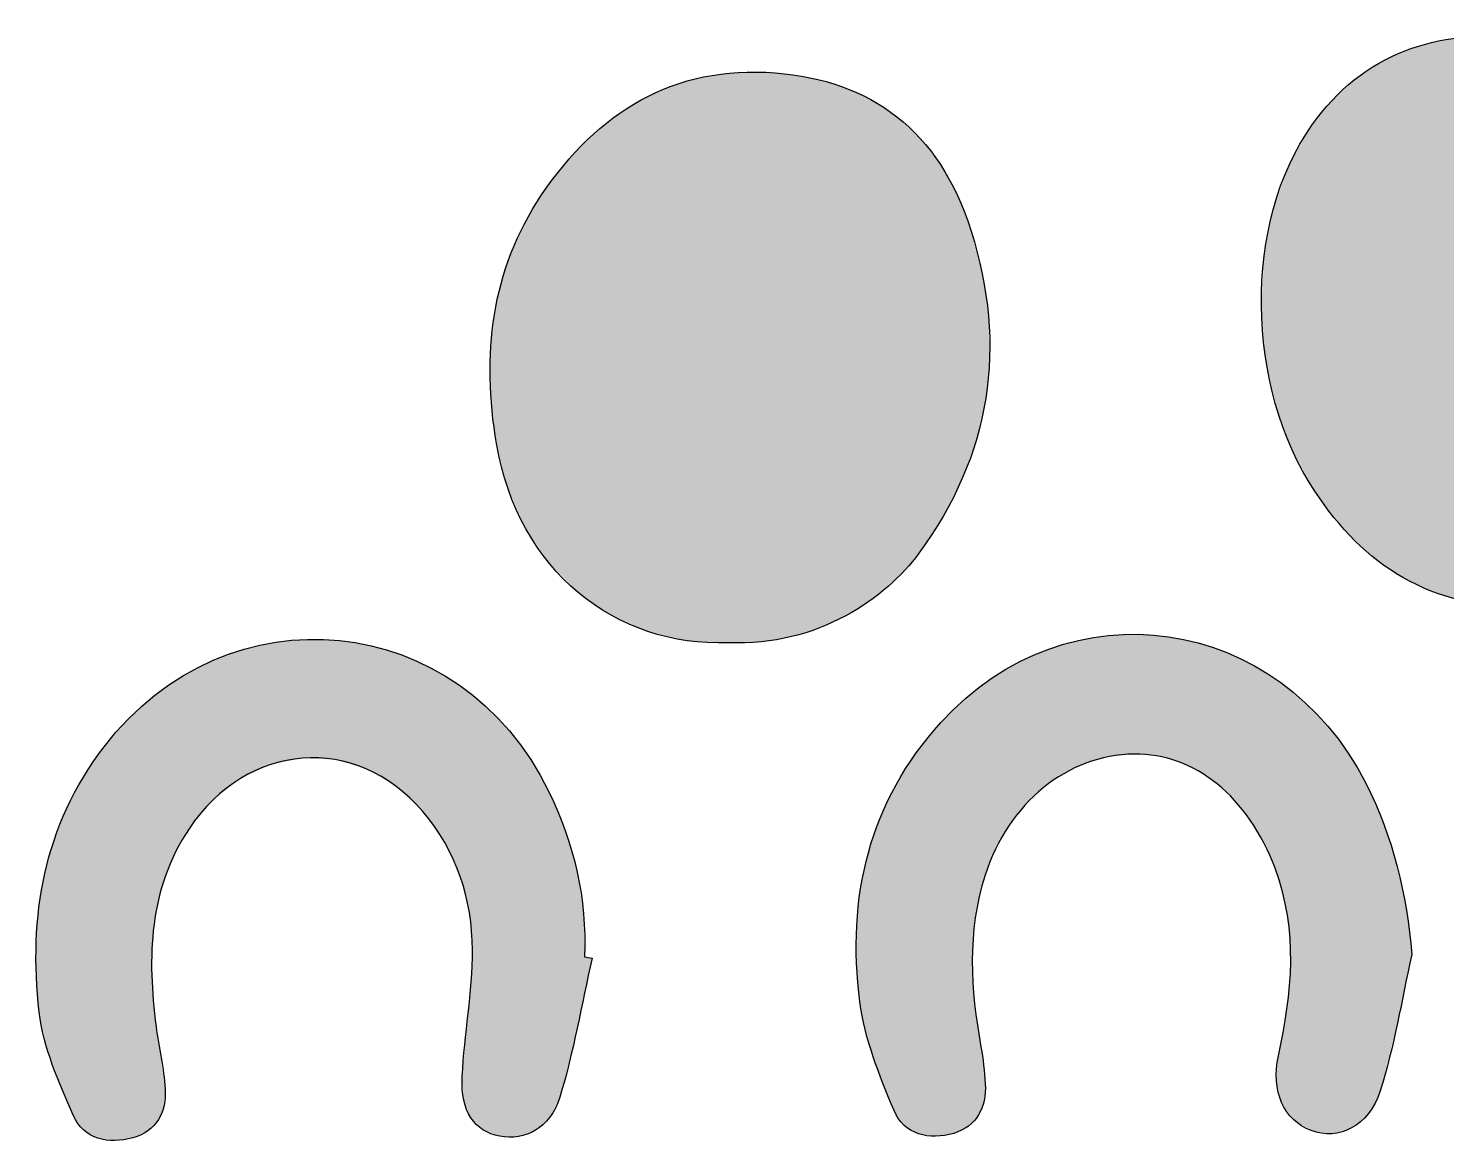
# Model space of a CAD drawing. Extents: x -31 to 92, y -55 to 26.
# Drawn here: x -29.7 to 15.24, y -10.91 to 24.45 of the extents above; entities that cross this region are included whole.
import ezdxf

# ---------------------------------------------------------------- set-up
doc = ezdxf.new("R2010")
doc.units = 0
doc.layers.add('LAYER_1', color=7, linetype='CONTINUOUS')

# ---------------------------------------------------------------- blocks, each defined once
blk = doc.blocks.new('*U14')
at = {"layer": 'LAYER_1', "color": 7}
for points in [[(-22.014, 1.131), (-22.862, 4.782), (-22.014, 4.97)], [(-21.861, 1.161), (-22.014, 4.97), (-21.861, 5.003)], [(-21.009, 1.331), (-21.861, 5.003), (-21.009, 5.08)], [(-20.849, 1.324), (-21.009, 5.08), (-20.849, 5.094)], [(-21.009, 1.331), (-21.009, 5.08), (-20.849, 1.324)], [(-20.849, 1.324), (-20.849, 5.094), (-19.99, 1.285)], [(-19.99, 1.285), (-19.99, 5.062), (-19.838, 1.241)], [(-19.838, 1.241), (-19.838, 5.057), (-18.992, 0.991)], [(-22.972, 0.689), (-23.841, 4.431), (-22.972, 4.743)], [(-22.862, 0.74), (-22.972, 4.743), (-22.862, 4.782)], [(-18.992, 0.991), (-18.992, 4.917), (-18.841, 0.903)], [(-18.841, 0.903), (-18.841, 4.891), (-18.051, 0.444)], [(-18.051, 0.444), (-18.051, 4.655), (-17.867, 0.272)], [(-17.867, 0.272), (-17.867, 4.6), (-17.199, -0.358)], [(-23.847, 0.009), (-24.605, 4.039), (-23.847, 4.428)], [(-23.841, 0.013), (-23.847, 4.428), (-23.841, 4.431)], [(-17.199, -0.358), (-17.199, 4.303), (-16.93, -0.739)], [(-16.93, -0.739), (-16.93, 4.183), (-16.504, -1.343)], [(-25.031, -1.641), (-25.352, 3.558), (-25.031, 3.778)], [(-24.786, -1.219), (-25.031, 3.778), (-24.786, 3.947)], [(-24.605, -0.907), (-24.786, 3.947), (-24.605, 4.039)], [(-16.504, -1.343), (-16.504, 3.924), (-16.041, -2.355)], [(-16.041, -2.355), (-16.041, 3.643), (-16.015, -2.414)], [(-16.015, -2.414), (-16.015, 3.621), (-15.95, -2.666)], [(-25.787, -10.341), (-25.906, 3.131), (-25.787, 3.238)], [(-25.716, -3.942), (-25.787, 3.238), (-25.716, 3.301)], [(-25.685, -3.766), (-25.716, 3.301), (-25.685, 3.329)], [(-25.65, -3.573), (-25.685, 3.329), (-25.65, 3.353)], [(-25.579, -3.174), (-25.65, 3.353), (-25.579, 3.402)], [(-25.576, -3.161), (-25.579, 3.402), (-25.576, 3.404)], [(-25.399, -2.555), (-25.576, 3.404), (-25.399, 3.526)], [(-25.363, -2.431), (-25.399, 3.526), (-25.363, 3.551)], [(-25.352, -2.393), (-25.363, 3.551), (-25.352, 3.558)], [(-15.95, -2.666), (-15.95, 3.57), (-15.902, -2.856)], [(-15.902, -2.856), (-15.902, 3.531), (-15.761, -3.408)], [(-15.761, -3.408), (-15.761, 3.419), (-15.724, -3.555)], [(-15.724, -3.555), (-15.724, 3.389), (-15.679, -4.108)], [(-15.679, -4.108), (-15.679, 3.353), (-15.627, -4.749)], [(-15.627, -10.112), (-15.627, 3.311), (-15.293, -10.441)], [(-26.386, -10.694), (-26.526, 2.577), (-26.386, 2.703)], [(-25.906, -10.468), (-26.386, 2.703), (-25.906, 3.131)], [(-15.293, -10.441), (-15.293, 3.044), (-15.212, -10.472)], [(-15.212, -10.472), (-15.212, 2.98), (-14.754, -10.647)], [(-26.526, -10.715), (-26.961, 2.077), (-26.526, 2.577)], [(-14.754, -10.647), (-14.754, 2.505), (-14.455, -10.653)], [(-26.961, -10.783), (-27.298, 1.689), (-26.961, 2.077)], [(-14.455, -10.653), (-14.455, 2.195), (-14.171, -10.658)], [(-27.495, -10.708), (-27.948, 0.739), (-27.495, 1.401)], [(-27.298, -10.736), (-27.495, 1.401), (-27.298, 1.689)], [(-27.495, -10.708), (-27.495, 1.401), (-27.298, -10.736)], [(-27.298, -10.736), (-27.298, 1.689), (-26.961, -10.783)], [(-27.952, -10.441), (-28.277, 0.122), (-27.952, 0.732)], [(-27.948, -10.448), (-27.952, 0.732), (-27.948, 0.739)], [(-27.952, -10.441), (-27.952, 0.732), (-27.948, -10.448)], [(-27.948, -10.448), (-27.948, 0.739), (-27.495, -10.708)], [(-28.277, -9.98), (-28.479, -0.256), (-28.277, 0.122)], [(-28.277, -9.98), (-28.277, 0.122), (-27.952, -10.441)], [(-28.479, -9.491), (-28.884, -1.275), (-28.479, -0.256)], [(-28.479, -9.491), (-28.479, -0.256), (-28.277, -9.98)], [(-28.884, -8.508), (-28.94, -1.473), (-28.884, -1.275)], [(-28.884, -8.508), (-28.884, -1.275), (-28.479, -9.491)], [(-28.94, -8.373), (-29.176, -2.319), (-28.94, -1.473)], [(-28.94, -8.373), (-28.94, -1.473), (-28.884, -8.508)], [(-29.195, -7.549), (-29.353, -3.339), (-29.195, -2.432)], [(-29.176, -7.611), (-29.195, -2.432), (-29.176, -2.319)], [(-29.195, -7.549), (-29.195, -2.432), (-29.176, -7.611)], [(-29.176, -7.611), (-29.176, -2.319), (-28.94, -8.373)], [(-29.361, -6.606), (-29.442, -4.412), (-29.361, -3.388)], [(-29.353, -6.714), (-29.361, -3.388), (-29.353, -3.339)], [(-29.361, -6.606), (-29.361, -3.388), (-29.353, -6.714)], [(-29.353, -6.714), (-29.353, -3.339), (-29.195, -7.549)], [(-29.442, -5.589), (-29.448, -4.479), (-29.442, -4.412)], [(-29.442, -5.589), (-29.442, -4.412), (-29.361, -6.606)], [(-15.627, -10.112), (-15.679, -5.524), (-15.627, -4.749)], [(-15.679, -10.06), (-15.724, -6.193), (-15.679, -5.524)], [(-15.679, -10.06), (-15.679, -5.524), (-15.627, -10.112)], [(-15.724, -9.947), (-15.761, -6.752), (-15.724, -6.193)], [(-15.724, -9.947), (-15.724, -6.193), (-15.679, -10.06)], [(-15.761, -9.853), (-15.902, -8.244), (-15.761, -6.752)], [(-15.761, -9.853), (-15.761, -6.752), (-15.724, -9.947)], [(-15.902, -9.5), (-15.95, -8.757), (-15.902, -8.244)], [(-15.902, -9.5), (-15.902, -8.244), (-15.761, -9.853)]]:
    blk.add_solid(points, dxfattribs=at)
at = {"layer": 'LAYER_1', "color": 7, "extrusion": (0, 0, -1)}
for points in [[(22.014, 1.131), (22.014, 4.97), (21.861, 1.161)], [(21.861, 1.161), (21.861, 5.003), (21.009, 1.331)], [(19.99, 1.285), (20.849, 5.094), (19.99, 5.062)], [(19.838, 1.241), (19.99, 5.062), (19.838, 5.057)], [(18.992, 0.991), (19.838, 5.057), (18.992, 4.917)], [(22.972, 0.689), (22.972, 4.743), (22.862, 0.74)], [(22.862, 0.74), (22.862, 4.782), (22.014, 1.131)], [(18.841, 0.903), (18.992, 4.917), (18.841, 4.891)], [(18.051, 0.444), (18.841, 4.891), (18.051, 4.655)], [(17.867, 0.272), (18.051, 4.655), (17.867, 4.6)], [(17.199, -0.358), (17.867, 4.6), (17.199, 4.303)], [(23.847, 0.009), (23.847, 4.428), (23.841, 0.013)], [(23.841, 0.013), (23.841, 4.431), (22.972, 0.689)], [(16.93, -0.739), (17.199, 4.303), (16.93, 4.183)], [(16.504, -1.343), (16.93, 4.183), (16.504, 3.924)], [(25.031, -1.641), (25.031, 3.778), (24.786, -1.219)], [(24.786, -1.219), (24.786, 3.947), (24.605, -0.907)], [(24.605, -0.907), (24.605, 4.039), (23.847, 0.009)], [(16.041, -2.355), (16.504, 3.924), (16.041, 3.643)], [(16.015, -2.414), (16.041, 3.643), (16.015, 3.621)], [(15.95, -2.666), (16.015, 3.621), (15.95, 3.57)], [(25.787, -5.54), (25.787, 3.238), (25.716, -3.942)], [(25.716, -3.942), (25.716, 3.301), (25.685, -3.766)], [(25.685, -3.766), (25.685, 3.329), (25.65, -3.573)], [(25.65, -3.573), (25.65, 3.353), (25.579, -3.174)], [(25.579, -3.174), (25.579, 3.402), (25.576, -3.161)], [(25.576, -3.161), (25.576, 3.404), (25.399, -2.555)], [(25.399, -2.555), (25.399, 3.526), (25.363, -2.431)], [(25.363, -2.431), (25.363, 3.551), (25.352, -2.393)], [(25.352, -2.393), (25.352, 3.558), (25.031, -1.641)], [(15.902, -2.856), (15.95, 3.57), (15.902, 3.531)], [(15.761, -3.408), (15.902, 3.531), (15.761, 3.419)], [(15.724, -3.555), (15.761, 3.419), (15.724, 3.389)], [(15.679, -4.108), (15.724, 3.389), (15.679, 3.353)], [(15.627, -4.749), (15.679, 3.353), (15.627, 3.311)], [(15.293, -10.441), (15.627, 3.311), (15.293, 3.044)], [(26.386, -10.694), (26.386, 2.703), (25.906, -10.468)], [(25.906, -10.468), (25.906, 3.131), (25.787, -10.341)], [(15.212, -10.472), (15.293, 3.044), (15.212, 2.98)], [(14.754, -10.647), (15.212, 2.98), (14.754, 2.505)], [(26.526, -10.715), (26.526, 2.577), (26.386, -10.694)], [(14.455, -10.653), (14.754, 2.505), (14.455, 2.195)], [(26.961, -10.783), (26.961, 2.077), (26.526, -10.715)], [(14.171, -10.658), (14.455, 2.195), (14.171, 1.813)], [(14.171, -10.658), (14.171, 1.813), (13.781, -10.513)], [(13.781, -10.513), (14.171, 1.813), (13.781, 1.289)], [(13.781, -10.513), (13.781, 1.289), (13.627, -10.456)], [(13.627, -10.456), (13.781, 1.289), (13.627, 1.016)], [(13.627, -10.456), (13.627, 1.016), (13.202, -10.068)], [(13.202, -10.068), (13.627, 1.016), (13.202, 0.265)], [(13.202, -10.068), (13.202, 0.265), (13.173, -10.041)], [(13.173, -10.041), (13.202, 0.265), (13.173, 0.194)], [(13.173, -10.041), (13.173, 0.194), (12.86, -9.413)], [(12.86, -9.413), (13.173, 0.194), (12.86, -0.552)], [(12.86, -9.413), (12.86, -0.552), (12.676, -8.687)], [(12.676, -8.687), (12.86, -0.552), (12.676, -0.989)], [(12.676, -8.687), (12.676, -0.989), (12.309, -7.231)], [(12.309, -7.231), (12.676, -0.989), (12.309, -2.276)], [(12.309, -7.231), (12.309, -2.276), (12.306, -7.222)], [(12.306, -7.222), (12.309, -2.276), (12.306, -2.291)], [(12.306, -7.222), (12.306, -2.291), (12.107, -6.285)], [(12.107, -6.285), (12.306, -2.291), (12.107, -3.599)], [(12.107, -6.285), (12.107, -3.599), (12.078, -6.15)], [(12.078, -6.15), (12.107, -3.599), (12.078, -4.96)], [(12.078, -6.15), (12.078, -4.96), (11.834, -5.006)], [(25.787, -10.341), (25.787, -5.54), (25.716, -10.267)], [(25.716, -10.267), (25.787, -5.54), (25.716, -6.38)], [(25.716, -10.267), (25.716, -6.38), (25.685, -10.233)], [(25.685, -10.233), (25.716, -6.38), (25.685, -6.758)], [(25.685, -10.233), (25.685, -6.758), (25.65, -10.196)], [(25.65, -10.196), (25.685, -6.758), (25.65, -7.171)], [(25.65, -10.196), (25.65, -7.171), (25.579, -10.12)], [(25.579, -10.12), (25.65, -7.171), (25.579, -7.664)], [(25.579, -10.12), (25.579, -7.664), (25.576, -10.114)], [(25.576, -10.114), (25.579, -7.664), (25.576, -7.681)], [(25.576, -10.114), (25.576, -7.681), (25.399, -9.674)], [(25.399, -9.674), (25.576, -7.681), (25.399, -8.901)], [(25.399, -9.674), (25.399, -8.901), (25.363, -9.152)]]:
    blk.add_solid(points, dxfattribs=at)
blk = doc.blocks.new('*U15')
at = {"layer": 'LAYER_1', "color": 7}
for points in [[(3.574, 1.058), (3.108, 4.926), (3.574, 5.063)], [(3.809, 1.17), (3.574, 5.063), (3.809, 5.102)], [(4.525, 1.371), (3.809, 5.102), (4.525, 5.219)], [(4.556, 1.379), (4.525, 5.219), (4.556, 5.22)], [(5.337, 1.459), (4.556, 5.22), (5.337, 5.251)], [(5.481, 1.448), (5.337, 5.251), (5.481, 5.256)], [(5.337, 1.459), (5.337, 5.251), (5.481, 1.448)], [(5.481, 1.448), (5.481, 5.256), (6.048, 1.404)], [(6.048, 1.404), (6.048, 5.209), (6.431, 1.303)], [(6.431, 1.303), (6.431, 5.177), (6.728, 1.224)], [(6.728, 1.224), (6.728, 5.116), (7.366, 0.928)], [(7.366, 0.928), (7.366, 4.983), (7.372, 0.925)], [(7.372, 0.925), (7.372, 4.981), (7.972, 0.512)], [(2.461, 0.391), (1.879, 4.46), (2.461, 4.712)], [(2.636, 0.512), (2.461, 4.712), (2.636, 4.788)], [(3.108, 0.838), (2.636, 4.788), (3.108, 4.926)], [(7.972, 0.512), (7.972, 4.779), (8.276, 0.224)], [(8.276, 0.224), (8.276, 4.676), (8.523, -0.009)], [(8.523, -0.009), (8.523, 4.558), (9.016, -0.631)], [(1.372, -0.813), (0.949, 3.936), (1.372, 4.185)], [(1.722, -0.363), (1.372, 4.185), (1.722, 4.392)], [(1.879, -0.162), (1.722, 4.392), (1.879, 4.46)], [(9.016, -0.631), (9.016, 4.322), (9.153, -0.86)], [(9.153, -0.86), (9.153, 4.257), (9.446, -1.35)], [(9.446, -1.35), (9.446, 4.07), (9.805, -2.159)], [(0.485, -2.964), (0.409, 3.541), (0.485, 3.6)], [(0.586, -2.528), (0.485, 3.6), (0.586, 3.677)], [(0.619, -2.381), (0.586, 3.677), (0.619, 3.703)], [(0.623, -2.373), (0.619, 3.703), (0.623, 3.705)], [(0.842, -1.824), (0.623, 3.705), (0.842, 3.873)], [(0.949, -1.556), (0.842, 3.873), (0.949, 3.936)], [(9.805, -2.159), (9.805, 3.841), (9.847, -2.29)], [(9.847, -2.29), (9.847, 3.814), (9.909, -2.482)], [(9.909, -2.482), (9.909, 3.775), (9.985, -2.722)], [(9.985, -2.722), (9.985, 3.727), (10.013, -2.81)], [(10.013, -2.81), (10.013, 3.704), (10.042, -2.9)], [(10.042, -2.9), (10.042, 3.68), (10.182, -3.567)], [(0.004, -10.368), (-0.378, 2.857), (0.004, 3.231)], [(0.089, -10.326), (0.004, 3.231), (0.089, 3.296)], [(0.212, -10.19), (0.089, 3.296), (0.212, 3.391)], [(0.287, -4.032), (0.212, 3.391), (0.287, 3.448)], [(0.308, -3.731), (0.287, 3.448), (0.308, 3.464)], [(0.409, -3.294), (0.308, 3.464), (0.409, 3.541)], [(10.182, -3.567), (10.182, 3.565), (10.198, -3.64)], [(10.198, -3.64), (10.198, 3.552), (10.301, -5.125)], [(10.301, -9.993), (10.301, 3.468), (10.387, -10.118)], [(10.387, -10.118), (10.387, 3.397), (10.764, -10.352)], [(-0.378, -10.555), (-0.782, 2.462), (-0.378, 2.857)], [(10.764, -10.352), (10.764, 3.088), (10.952, -10.469)], [(10.952, -10.469), (10.952, 2.892), (11.479, -10.548)], [(-0.95, -10.647), (-1.487, 1.592), (-0.95, 2.255)], [(-0.782, -10.62), (-0.95, 2.255), (-0.782, 2.462)], [(11.479, -10.548), (11.479, 2.342), (11.606, -10.567)], [(-1.563, -10.526), (-1.942, 0.899), (-1.563, 1.5)], [(-1.487, -10.569), (-1.563, 1.5), (-1.487, 1.592)], [(-1.563, -10.526), (-1.563, 1.5), (-1.487, -10.569)], [(-1.487, -10.569), (-1.487, 1.592), (-0.95, -10.647)], [(-1.942, -10.304), (-2.202, 0.488), (-1.942, 0.899)], [(-1.942, -10.304), (-1.942, 0.899), (-1.563, -10.526)], [(-2.202, -9.927), (-2.268, 0.352), (-2.202, 0.488)], [(-2.202, -9.927), (-2.202, 0.488), (-1.942, -10.304)], [(-2.268, -9.833), (-2.707, -0.568), (-2.268, 0.352)], [(-2.268, -9.833), (-2.268, 0.352), (-2.202, -9.927)], [(-2.707, -8.702), (-2.926, -1.214), (-2.707, -0.568)], [(-2.707, -8.702), (-2.707, -0.568), (-2.268, -9.833)], [(-2.926, -8.136), (-3.079, -1.665), (-2.926, -1.214)], [(-2.926, -8.136), (-2.926, -1.214), (-2.707, -8.702)], [(-3.079, -7.616), (-3.182, -2.138), (-3.079, -1.665)], [(-3.079, -7.616), (-3.079, -1.665), (-2.926, -8.136)], [(-3.182, -7.267), (-3.326, -2.8), (-3.182, -2.138)], [(-3.182, -7.267), (-3.182, -2.138), (-3.079, -7.616)], [(-3.35, -6.387), (-3.45, -3.968), (-3.35, -3.033)], [(-3.326, -6.517), (-3.35, -3.033), (-3.326, -2.8)], [(-3.35, -6.387), (-3.35, -3.033), (-3.326, -6.517)], [(-3.326, -6.517), (-3.326, -2.8), (-3.182, -7.267)], [(-3.45, -5.242), (-3.456, -5.165), (-3.45, -3.968)], [(-3.45, -5.242), (-3.45, -3.968), (-3.35, -6.387)], [(10.301, -9.993), (10.198, -6.419), (10.301, -5.125)], [(10.182, -9.822), (10.042, -7.377), (10.182, -6.612)], [(10.198, -9.844), (10.182, -6.612), (10.198, -6.419)], [(10.182, -9.822), (10.182, -6.612), (10.198, -9.844)], [(10.198, -9.844), (10.198, -6.419), (10.301, -9.993)], [(10.013, -9.578), (9.985, -7.686), (10.013, -7.533)], [(10.042, -9.619), (10.013, -7.533), (10.042, -7.377)], [(10.013, -9.578), (10.013, -7.533), (10.042, -9.619)], [(10.042, -9.619), (10.042, -7.377), (10.182, -9.822)], [(9.985, -9.461), (9.909, -8.102), (9.985, -7.686)], [(9.985, -9.461), (9.985, -7.686), (10.013, -9.578)], [(9.909, -9.145), (9.847, -8.891), (9.909, -8.102)], [(9.909, -9.145), (9.909, -8.102), (9.985, -9.461)]]:
    blk.add_solid(points, dxfattribs=at)
at = {"layer": 'LAYER_1', "color": 7, "extrusion": (0, 0, -1)}
for points in [[(-3.574, 1.058), (-3.574, 5.063), (-3.809, 1.17)], [(-3.809, 1.17), (-3.809, 5.102), (-4.525, 1.371)], [(-4.525, 1.371), (-4.525, 5.219), (-4.556, 1.379)], [(-4.556, 1.379), (-4.556, 5.22), (-5.337, 1.459)], [(-6.048, 1.404), (-5.481, 5.256), (-6.048, 5.209)], [(-6.431, 1.303), (-6.048, 5.209), (-6.431, 5.177)], [(-6.728, 1.224), (-6.431, 5.177), (-6.728, 5.116)], [(-7.366, 0.928), (-6.728, 5.116), (-7.366, 4.983)], [(-7.372, 0.925), (-7.366, 4.983), (-7.372, 4.981)], [(-7.972, 0.512), (-7.372, 4.981), (-7.972, 4.779)], [(-2.461, 0.391), (-2.461, 4.712), (-2.636, 0.512)], [(-2.636, 0.512), (-2.636, 4.788), (-3.108, 0.838)], [(-3.108, 0.838), (-3.108, 4.926), (-3.574, 1.058)], [(-8.276, 0.224), (-7.972, 4.779), (-8.276, 4.676)], [(-8.523, -0.009), (-8.276, 4.676), (-8.523, 4.558)], [(-9.016, -0.631), (-8.523, 4.558), (-9.016, 4.322)], [(-1.372, -0.813), (-1.372, 4.185), (-1.722, -0.363)], [(-1.722, -0.363), (-1.722, 4.392), (-1.879, -0.162)], [(-1.879, -0.162), (-1.879, 4.46), (-2.461, 0.391)], [(-9.153, -0.86), (-9.016, 4.322), (-9.153, 4.257)], [(-9.446, -1.35), (-9.153, 4.257), (-9.446, 4.07)], [(-9.805, -2.159), (-9.446, 4.07), (-9.805, 3.841)], [(-0.485, -2.964), (-0.485, 3.6), (-0.586, -2.528)], [(-0.586, -2.528), (-0.586, 3.677), (-0.619, -2.381)], [(-0.619, -2.381), (-0.619, 3.703), (-0.623, -2.373)], [(-0.623, -2.373), (-0.623, 3.705), (-0.842, -1.824)], [(-0.842, -1.824), (-0.842, 3.873), (-0.949, -1.556)], [(-0.949, -1.556), (-0.949, 3.936), (-1.372, -0.813)], [(-9.847, -2.29), (-9.805, 3.841), (-9.847, 3.814)], [(-9.909, -2.482), (-9.847, 3.814), (-9.909, 3.775)], [(-9.985, -2.722), (-9.909, 3.775), (-9.985, 3.727)], [(-10.013, -2.81), (-9.985, 3.727), (-10.013, 3.704)], [(-10.042, -2.9), (-10.013, 3.704), (-10.042, 3.68)], [(-10.182, -3.567), (-10.042, 3.68), (-10.182, 3.565)], [(-0.004, -10.368), (-0.004, 3.231), (-0.089, -10.326)], [(-0.089, -10.326), (-0.089, 3.296), (-0.212, -10.19)], [(-0.212, -5.087), (-0.212, 3.391), (-0.287, -4.032)], [(-0.287, -4.032), (-0.287, 3.448), (-0.308, -3.731)], [(-0.308, -3.731), (-0.308, 3.464), (-0.409, -3.294)], [(-0.409, -3.294), (-0.409, 3.541), (-0.485, -2.964)], [(-10.198, -3.64), (-10.182, 3.565), (-10.198, 3.552)], [(-10.301, -5.125), (-10.198, 3.552), (-10.301, 3.468)], [(-10.387, -10.118), (-10.301, 3.468), (-10.387, 3.397)], [(-10.764, -10.352), (-10.387, 3.397), (-10.764, 3.088)], [(0.378, -10.555), (0.378, 2.857), (-0.004, -10.368)], [(-10.952, -10.469), (-10.764, 3.088), (-10.952, 2.892)], [(-11.479, -10.548), (-10.952, 2.892), (-11.479, 2.342)], [(0.95, -10.647), (0.95, 2.255), (0.782, -10.62)], [(0.782, -10.62), (0.782, 2.462), (0.378, -10.555)], [(-11.606, -10.567), (-11.479, 2.342), (-11.606, 2.174)], [(-11.606, -10.567), (-11.606, 2.174), (-12.122, -10.417)], [(-12.122, -10.417), (-11.606, 2.174), (-12.122, 1.49)], [(-12.122, -10.417), (-12.122, 1.49), (-12.232, -10.385)], [(-12.232, -10.385), (-12.122, 1.49), (-12.232, 1.303)], [(-12.232, -10.385), (-12.232, 1.303), (-12.514, -10.192)], [(-12.514, -10.192), (-12.232, 1.303), (-12.514, 0.822)], [(-12.514, -10.192), (-12.514, 0.822), (-12.683, -10.016)], [(-12.683, -10.016), (-12.514, 0.822), (-12.683, 0.533)], [(-12.683, -10.016), (-12.683, 0.533), (-12.764, -9.932)], [(-12.764, -9.932), (-12.683, 0.533), (-12.764, 0.35)], [(-12.764, -9.932), (-12.764, 0.35), (-12.974, -9.604)], [(-12.974, -9.604), (-12.764, 0.35), (-12.974, -0.127)], [(-12.974, -9.604), (-12.974, -0.127), (-13.136, -9.211)], [(-13.136, -9.211), (-12.974, -0.127), (-13.136, -0.495)], [(-13.136, -9.211), (-13.136, -0.495), (-13.254, -8.748)], [(-13.254, -8.748), (-13.136, -0.495), (-13.254, -0.763)], [(-13.254, -8.748), (-13.254, -0.763), (-13.676, -7.093)], [(-13.676, -7.093), (-13.254, -0.763), (-13.676, -2.103)], [(-13.676, -7.093), (-13.676, -2.103), (-13.683, -7.065)], [(-13.683, -7.065), (-13.676, -2.103), (-13.683, -2.137)], [(-13.683, -7.065), (-13.683, -2.137), (-13.965, -5.718)], [(-13.965, -5.718), (-13.683, -2.137), (-13.965, -3.481)], [(-13.965, -5.718), (-13.965, -3.481), (-14.139, -4.89)], [(-0.212, -10.19), (-0.212, -5.087), (-0.287, -10.108)], [(-0.287, -10.108), (-0.212, -5.087), (-0.287, -6.448)], [(-0.287, -10.108), (-0.287, -6.448), (-0.308, -10.085)], [(-0.308, -10.085), (-0.287, -6.448), (-0.308, -6.594)], [(-0.308, -10.085), (-0.308, -6.594), (-0.409, -9.974)], [(-0.409, -9.974), (-0.308, -6.594), (-0.409, -7.288)], [(-0.409, -9.974), (-0.409, -7.288), (-0.485, -9.779)], [(-0.485, -9.779), (-0.409, -7.288), (-0.485, -7.812)], [(-0.485, -9.779), (-0.485, -7.812), (-0.586, -9.521)], [(-0.586, -9.521), (-0.485, -7.812), (-0.586, -8.672)], [(-0.586, -9.521), (-0.586, -8.672), (-0.619, -9.033)], [(-0.619, -9.033), (-0.586, -8.672), (-0.619, -8.962)], [(-0.619, -9.033), (-0.619, -8.962), (-0.623, -8.988)]]:
    blk.add_solid(points, dxfattribs=at)
blk = doc.blocks.new('*U22')
at = {"layer": 'LAYER_1', "color": 7}
for points in [[(14.725, 6.632), (13.896, 23.729), (14.725, 23.988)], [(14.763, 6.62), (14.725, 23.988), (14.763, 24)], [(14.725, 6.632), (14.725, 23.988), (14.763, 6.62)], [(15.671, 6.334), (14.763, 24), (15.671, 24.154)], [(14.763, 6.62), (14.763, 24), (15.671, 6.334)], [(15.676, 6.333), (15.671, 24.154), (15.676, 24.155)], [(15.671, 6.334), (15.671, 24.154), (15.676, 6.333)], [(16.63, 6.173), (15.676, 24.155), (16.63, 24.197)], [(15.676, 6.333), (15.676, 24.155), (16.63, 6.173)], [(16.63, 6.173), (16.63, 24.197), (16.699, 6.162)], [(16.699, 6.162), (16.699, 24.192), (17.62, 6.129)], [(17.62, 6.129), (17.62, 24.129), (17.817, 6.122)], [(13.858, 7.05), (13.079, 23.336), (13.858, 23.71)], [(13.896, 7.032), (13.858, 23.71), (13.896, 23.729)], [(13.858, 7.05), (13.858, 23.71), (13.896, 7.032)], [(13.896, 7.032), (13.896, 23.729), (14.725, 6.632)], [(13.064, 7.582), (12.336, 22.831), (13.064, 23.325)], [(13.079, 7.571), (13.064, 23.325), (13.079, 23.336)], [(13.064, 7.582), (13.064, 23.325), (13.079, 7.571)], [(13.079, 7.571), (13.079, 23.336), (13.858, 7.05)], [(12.316, 8.242), (11.671, 22.222), (12.316, 22.817)], [(12.336, 8.219), (12.316, 22.817), (12.336, 22.831)], [(12.316, 8.242), (12.316, 22.817), (12.336, 8.219)], [(12.336, 8.219), (12.336, 22.831), (13.064, 7.582)], [(11.613, 9.037), (11.062, 21.493), (11.613, 22.168)], [(11.671, 8.958), (11.613, 22.168), (11.671, 22.222)], [(11.613, 9.037), (11.613, 22.168), (11.671, 8.958)], [(11.671, 8.958), (11.671, 22.222), (12.316, 8.242)], [(10.975, 9.949), (10.336, 20.272), (10.975, 21.386)], [(11.062, 9.79), (10.975, 21.386), (11.062, 21.493)], [(10.975, 9.949), (10.975, 21.386), (11.062, 9.79)], [(11.062, 9.79), (11.062, 21.493), (11.613, 9.037)], [(10.336, 11.114), (10.26, 20.141), (10.336, 20.272)], [(10.336, 11.114), (10.336, 20.272), (10.975, 9.949)], [(10.26, 11.323), (9.811, 18.895), (10.26, 20.141)], [(10.26, 11.323), (10.26, 20.141), (10.336, 11.114)], [(9.811, 12.568), (9.756, 18.743), (9.811, 18.895)], [(9.811, 12.568), (9.811, 18.895), (10.26, 11.323)], [(9.756, 12.83), (9.489, 17.386), (9.756, 18.743)], [(9.756, 12.83), (9.756, 18.743), (9.811, 12.568)], [(9.46, 14.492), (9.372, 15.678), (9.46, 17.239)], [(9.489, 14.105), (9.46, 17.239), (9.489, 17.386)], [(9.46, 14.492), (9.46, 17.239), (9.489, 14.105)], [(9.489, 14.105), (9.489, 17.386), (9.756, 12.83)]]:
    blk.add_solid(points, dxfattribs=at)
at = {"layer": 'LAYER_1', "color": 7, "extrusion": (0, 0, -1)}
for points in [[(-16.699, 6.162), (-16.63, 24.197), (-16.699, 24.192)], [(-17.62, 6.129), (-16.699, 24.192), (-17.62, 24.129)], [(-17.817, 6.122), (-17.62, 24.129), (-17.817, 24.087)], [(-17.817, 6.122), (-17.817, 24.087), (-18.966, 6.173)], [(-18.966, 6.173), (-17.817, 24.087), (-18.966, 23.837)], [(-18.966, 6.173), (-18.966, 23.837), (-19.03, 6.188)], [(-19.03, 6.188), (-18.966, 23.837), (-19.03, 23.824)], [(-19.03, 6.188), (-19.03, 23.824), (-20.075, 6.435)], [(-20.075, 6.435), (-19.03, 23.824), (-20.075, 23.378)], [(-20.075, 6.435), (-20.075, 23.378), (-20.307, 6.536)], [(-20.307, 6.536), (-20.075, 23.378), (-20.307, 23.279)], [(-20.307, 6.536), (-20.307, 23.279), (-21.121, 6.889)], [(-21.121, 6.889), (-20.307, 23.279), (-21.121, 22.741)], [(-21.121, 6.889), (-21.121, 22.741), (-21.445, 7.098)], [(-21.445, 7.098), (-21.121, 22.741), (-21.445, 22.527)], [(-21.445, 7.098), (-21.445, 22.527), (-22.084, 7.513)], [(-22.084, 7.513), (-21.445, 22.527), (-22.084, 21.93)], [(-22.084, 7.513), (-22.084, 21.93), (-22.438, 7.833)], [(-22.438, 7.833), (-22.084, 21.93), (-22.438, 21.599)], [(-22.438, 7.833), (-22.438, 21.599), (-22.942, 8.287)], [(-22.942, 8.287), (-22.438, 21.599), (-22.942, 20.958)], [(-22.942, 8.287), (-22.942, 20.958), (-23.281, 8.706)], [(-23.281, 8.706), (-22.942, 20.958), (-23.281, 20.527)], [(-23.281, 8.706), (-23.281, 20.527), (-23.673, 9.191)], [(-23.673, 9.191), (-23.281, 20.527), (-23.673, 19.85)], [(-23.673, 9.191), (-23.673, 19.85), (-23.968, 9.701)], [(-23.968, 9.701), (-23.673, 19.85), (-23.968, 19.342)], [(-23.968, 9.701), (-23.968, 19.342), (-24.257, 10.203)], [(-24.257, 10.203), (-23.968, 19.342), (-24.257, 18.644)], [(-24.257, 10.203), (-24.257, 18.644), (-24.492, 10.826)], [(-24.492, 10.826), (-24.257, 18.644), (-24.492, 18.077)], [(-24.492, 10.826), (-24.492, 18.077), (-24.672, 11.303)], [(-24.672, 11.303), (-24.492, 18.077), (-24.672, 17.412)], [(-24.672, 11.303), (-24.672, 17.412), (-24.847, 12.108)], [(-24.847, 12.108), (-24.672, 17.412), (-24.847, 16.763)], [(-24.847, 12.108), (-24.847, 16.763), (-24.968, 12.659)], [(-24.968, 12.659), (-24.847, 16.763), (-24.968, 15.946)], [(-24.968, 12.659), (-24.968, 15.946), (-25.049, 13.559)], [(-25.049, 13.559), (-24.968, 15.946), (-25.049, 15.389)], [(-25.049, 13.559), (-25.049, 15.389), (-25.092, 14.021)]]:
    blk.add_solid(points, dxfattribs=at)
blk = doc.blocks.new('*U23')
at = {"layer": 'LAYER_1', "color": 7}
for points in [[(-7.509, 4.986), (-8.301, 22.912), (-7.509, 23.015)], [(-7.203, 4.994), (-7.509, 23.015), (-7.203, 23.054)], [(-9.327, 5.17), (-10.074, 22.279), (-9.327, 22.619)], [(-8.826, 5.052), (-9.327, 22.619), (-8.826, 22.762)], [(-9.327, 5.17), (-9.327, 22.619), (-8.826, 5.052)], [(-8.301, 5.026), (-8.826, 22.762), (-8.301, 22.912)], [(-8.826, 5.052), (-8.826, 22.762), (-8.301, 5.026)], [(-8.301, 5.026), (-8.301, 22.912), (-7.509, 4.986)], [(-10.282, 5.439), (-11.169, 21.614), (-10.282, 22.184)], [(-10.074, 5.347), (-10.282, 22.184), (-10.074, 22.279)], [(-10.282, 5.439), (-10.282, 22.184), (-10.074, 5.347)], [(-10.074, 5.347), (-10.074, 22.279), (-9.327, 5.17)], [(-11.169, 5.832), (-11.231, 21.561), (-11.169, 21.614)], [(-11.169, 5.832), (-11.169, 21.614), (-10.282, 5.439)], [(-11.231, 5.859), (-11.989, 20.917), (-11.231, 21.561)], [(-11.231, 5.859), (-11.231, 21.561), (-11.169, 5.832)], [(-11.989, 6.381), (-12.275, 20.607), (-11.989, 20.917)], [(-11.989, 6.381), (-11.989, 20.917), (-11.231, 5.859)], [(-12.275, 6.578), (-12.743, 20.1), (-12.275, 20.607)], [(-12.275, 6.578), (-12.275, 20.607), (-11.989, 6.381)], [(-12.743, 7.05), (-13.182, 19.51), (-12.743, 20.1)], [(-12.743, 7.05), (-12.743, 20.1), (-12.275, 6.578)], [(-13.182, 7.492), (-13.434, 19.172), (-13.182, 19.51)], [(-13.182, 7.492), (-13.182, 19.51), (-12.743, 7.05)], [(-13.434, 7.861), (-13.932, 18.336), (-13.434, 19.172)], [(-13.434, 7.861), (-13.434, 19.172), (-13.182, 7.492)], [(-13.978, 8.695), (-14.405, 17.319), (-13.978, 18.258)], [(-13.932, 8.591), (-13.978, 18.258), (-13.932, 18.336)], [(-13.978, 8.695), (-13.978, 18.258), (-13.932, 8.591)], [(-13.932, 8.591), (-13.932, 18.336), (-13.434, 7.861)], [(-14.405, 9.65), (-14.5, 17.031), (-14.405, 17.319)], [(-14.405, 9.65), (-14.405, 17.319), (-13.978, 8.695)], [(-14.5, 9.862), (-14.72, 16.359), (-14.5, 17.031)], [(-14.5, 9.862), (-14.5, 17.031), (-14.405, 9.65)], [(-14.72, 10.73), (-14.864, 15.69), (-14.72, 16.359)], [(-14.72, 10.73), (-14.72, 16.359), (-14.5, 9.862)], [(-14.931, 11.794), (-15.004, 14.735), (-14.931, 15.379)], [(-14.864, 11.296), (-14.931, 15.379), (-14.864, 15.69)], [(-14.931, 11.794), (-14.931, 15.379), (-14.864, 11.296)], [(-14.864, 11.296), (-14.864, 15.69), (-14.72, 10.73)], [(-15.004, 12.337), (-15.044, 14.38), (-15.004, 14.735)], [(-15.004, 12.337), (-15.004, 14.735), (-14.931, 11.794)], [(-15.044, 13.001), (-15.066, 13.366), (-15.044, 14.38)], [(-15.044, 13.001), (-15.044, 14.38), (-15.004, 12.337)]]:
    blk.add_solid(points, dxfattribs=at)
at = {"layer": 'LAYER_1', "color": 7, "extrusion": (0, 0, -1)}
for points in [[(7.509, 4.986), (7.509, 23.015), (7.203, 4.994)], [(7.203, 4.994), (7.203, 23.054), (6.478, 5.015)], [(6.478, 5.015), (7.203, 23.054), (6.478, 23.045)], [(6.478, 5.015), (6.478, 23.045), (6.031, 5.092)], [(6.031, 5.092), (6.478, 23.045), (6.031, 23.039)], [(6.031, 5.092), (6.031, 23.039), (5.516, 5.18)], [(5.516, 5.18), (6.031, 23.039), (5.516, 22.967)], [(5.516, 5.18), (5.516, 22.967), (4.938, 5.361)], [(4.938, 5.361), (5.516, 22.967), (4.938, 22.886)], [(4.938, 5.361), (4.938, 22.886), (4.628, 5.459)], [(4.628, 5.459), (4.938, 22.886), (4.628, 22.8)], [(4.628, 5.459), (4.628, 22.8), (3.929, 5.78)], [(3.929, 5.78), (4.628, 22.8), (3.929, 22.606)], [(3.929, 5.78), (3.929, 22.606), (3.818, 5.83)], [(3.818, 5.83), (3.929, 22.606), (3.818, 22.557)], [(3.818, 5.83), (3.818, 22.557), (3.093, 6.274)], [(3.093, 6.274), (3.818, 22.557), (3.093, 22.235)], [(3.093, 6.274), (3.093, 22.235), (3.007, 6.341)], [(3.007, 6.341), (3.093, 22.235), (3.007, 22.196)], [(3.007, 6.341), (3.007, 22.196), (2.457, 6.768)], [(2.457, 6.768), (3.007, 22.196), (2.457, 21.836)], [(2.457, 6.768), (2.457, 21.836), (2.176, 7.041)], [(2.176, 7.041), (2.457, 21.836), (2.176, 21.651)], [(2.176, 7.041), (2.176, 21.651), (1.917, 7.292)], [(1.917, 7.292), (2.176, 21.651), (1.917, 21.41)], [(1.917, 7.292), (1.917, 21.41), (1.478, 7.824)], [(1.478, 7.824), (1.917, 21.41), (1.478, 21.002)], [(1.478, 7.824), (1.478, 21.002), (1.439, 7.883)], [(1.439, 7.883), (1.478, 21.002), (1.439, 20.966)], [(1.439, 7.883), (1.439, 20.966), (0.8, 8.861)], [(0.8, 8.861), (1.439, 20.966), (0.8, 20.136)], [(0.8, 8.861), (0.8, 20.136), (0.704, 9.008)], [(0.704, 9.008), (0.8, 20.136), (0.704, 19.962)], [(0.704, 9.008), (0.704, 19.962), (0.261, 9.889)], [(0.261, 9.889), (0.704, 19.962), (0.261, 19.158)], [(0.261, 9.889), (0.261, 19.158), (0.094, 10.221)], [(0.094, 10.221), (0.261, 19.158), (0.094, 18.725)], [(0.094, 10.221), (0.094, 18.725), (-0.175, 10.967)], [(-0.175, 10.967), (0.094, 18.725), (-0.175, 18.026)], [(-0.175, 10.967), (-0.175, 18.026), (-0.353, 11.462)], [(-0.353, 11.462), (-0.175, 18.026), (-0.353, 17.344)], [(-0.353, 11.462), (-0.353, 17.344), (-0.528, 12.243)], [(-0.528, 12.243), (-0.353, 17.344), (-0.528, 16.67)], [(-0.528, 12.243), (-0.528, 16.67), (-0.637, 12.728)], [(-0.637, 12.728), (-0.528, 16.67), (-0.637, 15.926)], [(-0.637, 12.728), (-0.637, 15.926), (-0.724, 13.636)], [(-0.724, 13.636), (-0.637, 15.926), (-0.724, 15.334)], [(-0.724, 13.636), (-0.724, 15.334), (-0.761, 14.02)]]:
    blk.add_solid(points, dxfattribs=at)
blk = doc.blocks.new('BLOCK_2')
at = {"layer": 'LAYER_1'}
for points, knots in [([(17.817, 6.122), (20.917, 5.956), (23.811, 8.27), (24.672, 11.303), (25.184, 13.107), (25.221, 14.928), (24.847, 16.763), (24.129, 20.305), (21.551, 23.661), (17.62, 24.129), (14.936, 24.45), (12.588, 23.655), (10.975, 21.386), (8.788, 18.31), (8.857, 13.106), (11.062, 9.79), (12.615, 7.452), (14.713, 6.045), (17.817, 6.122)], [0, 0, 0, 0, 1, 1, 1, 2, 2, 2, 3, 3, 3, 4, 4, 4, 5, 5, 5, 6, 6, 6, 6]), ([(-1.478, 7.824), (0.807, 10.941), (1.327, 14.385), (0.175, 18.026), (-0.845, 21.253), (-3.006, 22.795), (-6.031, 23.039), (-9.256, 23.298), (-11.675, 21.789), (-13.434, 19.172), (-15.049, 16.767), (-15.335, 14.087), (-14.864, 11.296), (-14.183, 7.267), (-11.091, 4.847), (-7.509, 4.986), (-4.675, 4.864), (-2.511, 6.413), (-1.478, 7.824)], [0, 0, 0, 0, 1, 1, 1, 2, 2, 2, 3, 3, 3, 4, 4, 4, 5, 5, 5, 6, 6, 6, 6]), ([(-28.277, -9.98), (-27.939, -10.751), (-27.161, -10.913), (-26.386, -10.694), (-25.643, -10.484), (-25.317, -9.889), (-25.363, -9.152), (-25.404, -8.488), (-25.566, -7.832), (-25.65, -7.171), (-25.931, -4.979), (-25.894, -2.841), (-24.605, -0.907), (-22.77, 1.845), (-19.318, 2.125), (-17.199, -0.358), (-16.133, -1.605), (-15.63, -3.13), (-15.627, -4.749), (-15.624, -6.085), (-15.881, -7.419), (-15.95, -8.757), (-16.007, -9.872), (-15.569, -10.488), (-14.754, -10.647), (-13.974, -10.802), (-13.16, -10.394), (-12.86, -9.413), (-12.419, -7.975), (-12.167, -6.479), (-11.834, -5.006), (-11.915, -4.99), (-11.997, -4.975), (-12.078, -4.96), (-11.998, -3.119), (-12.399, -1.386), (-13.202, 0.265), (-16.015, 6.045), (-23.388, 6.788), (-27.298, 1.689), (-29.221, -0.818), (-29.698, -3.692), (-29.353, -6.714), (-29.225, -7.831), (-28.737, -8.932), (-28.277, -9.98)], [0, 0, 0, 0, 1, 1, 1, 2, 2, 2, 3, 3, 3, 4, 4, 4, 5, 5, 5, 6, 6, 6, 7, 7, 7, 8, 8, 8, 9, 9, 9, 10, 10, 10, 11, 11, 11, 12, 12, 12, 13, 13, 13, 14, 14, 14, 15, 15, 15, 15]), ([(-0.782, 2.462), (-3.055, -0.037), (-3.779, -3.096), (-3.35, -6.387), (-3.197, -7.565), (-2.733, -8.725), (-2.268, -9.833), (-1.942, -10.606), (-1.143, -10.783), (-0.378, -10.555), (0.344, -10.34), (0.665, -9.743), (0.623, -8.988), (0.6, -8.594), (0.554, -8.2), (0.485, -7.812), (0.158, -5.992), (0.04, -4.177), (0.619, -2.381), (1.363, -0.076), (3.215, 1.428), (5.337, 1.459), (7.266, 1.486), (8.947, 0.114), (9.805, -2.159), (10.551, -4.132), (10.347, -6.113), (9.909, -8.102), (9.667, -9.203), (10.081, -10.147), (10.952, -10.469), (11.814, -10.788), (12.775, -10.346), (13.136, -9.211), (13.583, -7.807), (13.814, -6.333), (14.139, -4.89), (13.978, -2.993), (13.551, -1.162), (12.683, 0.533), (9.931, 5.91), (3.251, 6.897), (-0.782, 2.462)], [0, 0, 0, 0, 1, 1, 1, 2, 2, 2, 3, 3, 3, 4, 4, 4, 5, 5, 5, 6, 6, 6, 7, 7, 7, 8, 8, 8, 9, 9, 9, 10, 10, 10, 11, 11, 11, 12, 12, 12, 13, 13, 13, 14, 14, 14, 14])]:
    blk.add_open_spline(points, degree=3, knots=knots, dxfattribs=at)
at = {"layer": 'LAYER_1', "color": 7}
for name in ['*U22', '*U23', '*U14', '*U15']:
    blk.add_blockref(name, (0, 0), dxfattribs=at)

msp = doc.modelspace()

# ---------------------------------------------------------------- block references
at = {"layer": 'LAYER_1'}
msp.add_blockref('BLOCK_2', (0, 0), dxfattribs=at)

doc.saveas('drawing.dxf')
